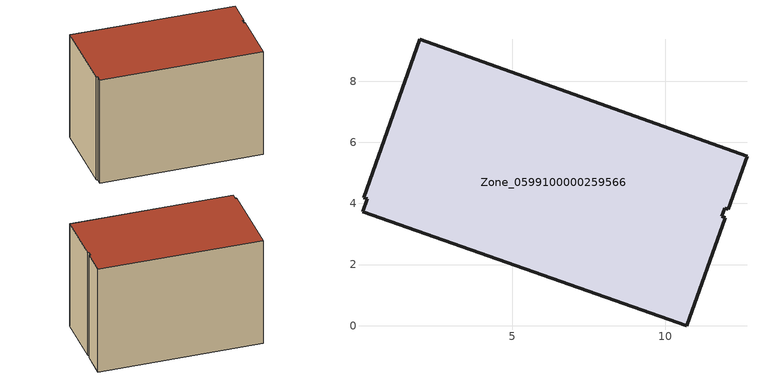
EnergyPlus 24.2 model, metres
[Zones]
Zone_0599100000259566
 floor ground (C_G): 12.68,5.55 12.06,3.81 11.96,3.84 11.86,3.58 11.96,3.53 10.71,0 0.1,3.73 0.25,4.15 0.15,4.19 1.98,9.37 z0.65
 wall outside (C_F): 12.68,5.55 1.98,9.37 0.15,4.19 0.25,4.15 0.1,3.73 10.71,0 11.96,3.53 11.86,3.58 11.96,3.84 12.06,3.81 12.68,5.55 z0.65:8.56
 roof outside (C_R): 12.06,3.81 12.68,5.55 1.98,9.37 0.15,4.19 0.25,4.15 0.1,3.73 10.71,0 11.96,3.53 11.86,3.58 11.96,3.84 z8.56
[BUILDING]
Pand.0599100000259566: North Axis=0; Terrain=City; Loads Convergence Tolerance Value=0.04; Temperature Convergence Tolerance Value=0.4; Solar Distribution=FullExterior; Maximum Number of Warmup Days=25; Minimum Number of Warmup Days=1
[Site:Location]
Rotterdam.The.Hague.AP_ZH_NLD Design_Conditions: Latitude=51.96; Longitude=4.45; Time Zone=1; Elevation=-4.5
[SITE:GROUNDTEMPERATURE:BUILDINGSURFACE]
18, 18, 18, 18, 18, 18, 18, 18, 18, 18, 18, 18
[MATERIAL] Thermal Absorptance=0.9; Solar Absorptance=0.7; Visible Absorptance=0.7
Name | Roughness | Thickness | Conductivity | Density | Specific Heat
G.TI.1965-1974 | MediumSmooth | 0.15 | 0.882353 | 540 | 1210
F.TI.1965-1974 | Rough | 0.3 | 0.697674 | 1920 | 840
R.TI.1965-1974 | MediumRough | 0.2 | 0.232558 | 1500 | 1000
[CONSTRUCTION]
C_G: G.TI.1965-1974
C_F: F.TI.1965-1974
C_R: R.TI.1965-1974
[ZONE]
Zone_0599100000259566: Type=1; Multiplier=1; Ceiling Height=Autocalculate; Volume=Autocalculate; Floor Area=autocalculate; Part of Total Floor Area=Yes
[ZONEINFILTRATION:DESIGNFLOWRATE]
Infil_Zone_0599100000259566: Zone or ZoneList or Space or SpaceList=Zone_0599100000259566; Schedule=AlwaysOn; Design Flow Rate Calculation Method=Flow/Area; Flow Rate per Floor Area=0.003; Constant Term Coefficient=1; Temperature Term Coefficient=0; Velocity Term Coefficient=0; Velocity Squared Term Coefficient=0
[HVACTEMPLATE:ZONE:IDEALLOADSAIRSYSTEM]
Zone_0599100000259566: Maximum Heating Supply Air Temperature=50; Minimum Cooling Supply Air Temperature=13; Maximum Heating Supply Air Humidity Ratio=0.0156; Minimum Cooling Supply Air Humidity Ratio=0.0077; Heating Limit=NoLimit; Cooling Limit=NoLimit; Dehumidification Control Type=ConstantSensibleHeatRatio; Cooling Sensible Heat Ratio=0.7; Dehumidification Setpoint=60; Humidification Control Type=None; Humidification Setpoint=30; Outdoor Air Method=None; Outdoor Air Flow Rate per Person=0.00944; Outdoor Air Flow Rate per Zone Floor Area=0; Outdoor Air Flow Rate per Zone=0; Demand Controlled Ventilation Type=None; Outdoor Air Economizer Type=NoEconomizer; Heat Recovery Type=None; Sensible Heat Recovery Effectiveness=0.7; Latent Heat Recovery Effectiveness=0.65
[ZONECONTROL:THERMOSTAT]
ThermostatControl_Zone_0599100000259566: Zone or ZoneList=Zone_0599100000259566; Control Type Schedule=DualSetpointControlType; Control 1=Thermostat_Zone_0599100000259566; Temperature Difference Between Cutout And Setpoint=0
[THERMOSTATSETPOINT:DUALSETPOINT]
Thermostat_Zone_0599100000259566: Heating Setpoint Temperature Schedule=HeatingSetpoint_Zone_0599100000259566; Cooling Setpoint Temperature Schedule=CoolingSetpoint_Zone_0599100000259566
[SCHEDULE:COMPACT]
HeatingSetpoint_Zone_0599100000259566: Through: 12/31, For: AllDays, Until: 24:00, 21
CoolingSetpoint_Zone_0599100000259566: Through: 12/31, For: AllDays, Until: 24:00, 24
DualSetpointControlType: Through: 12/31, For: AllDays, Until: 24:00, 4
AlwaysOn: Through: 12/31, For: AllDays, Until: 24:00, 1
